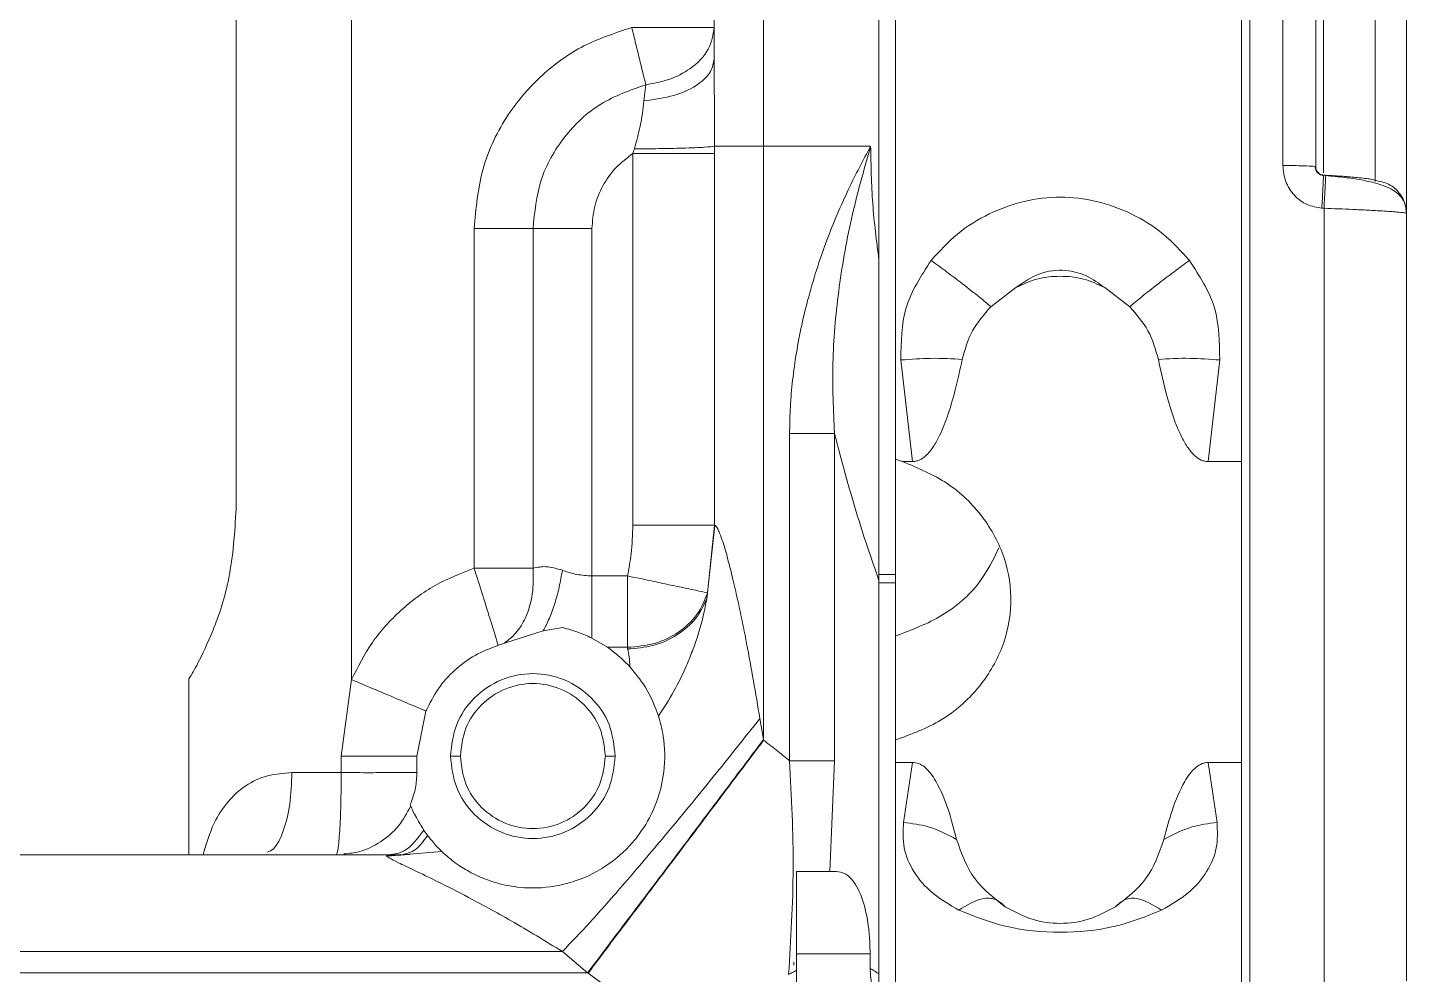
# Model space of a CAD drawing. Header units: millimetres. Extents: x 169 to 14583, y -399 to 10804.
# Drawn here: x 9263.3 to 9347, y 2635.7 to 2693.2 of the extents above; entities that cross this region are included whole.
import ezdxf

# ---------------------------------------------------------------- set-up
doc = ezdxf.new("R2010")
doc.units = ezdxf.units.MM
doc.header["$LTSCALE"] = 35

msp = doc.modelspace()

# ---------------------------------------------------------------- linework, layer by layer
at = {"color": 7, "linetype": 'Continuous', "lineweight": 18}
for p, q in [((9275.967, 2663.964), (9275.967, 2733.964)), ((9282.967, 2653.6), (9282.967, 2733.964)), ((9304.97, 2690.52), (9304.967, 2691.26)), ((9300.82, 2689.692), (9300.709, 2688.712)), ((9300.03, 2685.516), (9300.03, 2662.964)), ((9304.991, 2662.964), (9304.991, 2685.516)), ((9307.962, 2649.964), (9307.967, 2685.964)), ((9314.459, 2685.964), (9307.967, 2685.964)), ((9341.938, 2684.14), (9341.94, 2684.18)), ((9341.94, 2684.18), (9341.941, 2684.207)), ((9342.072, 2684.201), (9342.071, 2684.179)), ((9341.967, 2682.194), (9341.836, 2682.201)), ((9290.408, 2680.964), (9290.408, 2660.358)), ((9293.979, 2680.964), (9293.979, 2660.358)), ((9297.55, 2680.964), (9297.55, 2659.892)), ((9323.273, 2677.381), (9321.753, 2676.223)), ((9330.181, 2676.223), (9328.661, 2677.381)), ((9316.991, 2666.831), (9316.298, 2672.996)), ((9335.637, 2672.996), (9334.943, 2666.831)), ((9309.544, 2668.529), (9309.544, 2648.677)), ((9312.269, 2648.677), (9312.269, 2668.529)), ((9315.967, 2656.25), (9315.967, 2666.975)), ((9316.991, 2666.831), (9316.403, 2666.831)), ((9336.967, 2666.831), (9334.943, 2666.831)), ((9336.967, 2666.831), (9336.967, 2663.94)), ((9304.517, 2658.511), (9305.011, 2662.964)), ((9304.568, 2658.868), (9304.991, 2662.964)), ((9305.011, 2662.964), (9304.991, 2662.964)), ((9299.71, 2659.892), (9297.55, 2659.892)), ((9314.967, 2659.973), (9315.967, 2659.973)), ((9314.967, 2635.747), (9314.967, 2659.619)), ((9315.967, 2659.464), (9314.967, 2659.464)), ((9292.236, 2655.813), (9294.601, 2656.565)), ((9294.601, 2656.565), (9295.784, 2656.755)), ((9297.55, 2656.117), (9298.491, 2655.562)), ((9315.967, 2649.935), (9315.967, 2656.25)), ((9299.71, 2655.562), (9298.491, 2655.562)), ((9299.71, 2655.562), (9299.714, 2655.461)), ((9273.1, 2653.645), (9273.1, 2642.958)), ((9282.967, 2653.6), (9282.34, 2648.964)), ((9287.481, 2651.697), (9286.931, 2648.964)), ((9307.744, 2651.248), (9307.962, 2649.964)), ((9336.967, 2651.468), (9336.967, 2648.577)), ((9307.962, 2649.964), (9307.967, 2649.926)), ((9315.967, 2649.935), (9315.967, 2648.577)), ((9282.34, 2648.964), (9282.34, 2647.964)), ((9286.931, 2648.964), (9286.931, 2647.964)), ((9289.567, 2648.964), (9288.967, 2648.964)), ((9298.967, 2648.964), (9298.367, 2648.964)), ((9311.989, 2641.964), (9312.269, 2648.677)), ((9315.967, 2648.577), (9316.991, 2648.577)), ((9316.459, 2644.938), (9316.991, 2648.577)), ((9334.943, 2648.577), (9336.967, 2648.577)), ((9334.943, 2648.577), (9335.476, 2644.938)), ((9282.34, 2647.964), (9279.353, 2647.964)), ((9286.529, 2646.018), (9286.563, 2645.935)), ((9285.993, 2642.976), (9288.446, 2643.174)), ((9309.967, 2641.964), (9309.967, 2635.969)), ((9312.386, 2641.964), (9311.989, 2641.964)), ((9295.759, 2637.106), (9297.289, 2635.821)), ((9309.967, 2636.964), (9314.428, 2636.964)), ((9314.428, 2636.077), (9314.428, 2636.964)), ((9309.807, 2636.464), (9309.807, 2636.28)), ((9297.321, 2635.802), (9300.981, 2633.114))]:
    msp.add_line(p, q, dxfattribs=at)
at = {"color": 7, "linetype": 'Continuous', "lineweight": 18, "flags": 128}
msp.add_lwpolyline([(9341.941, 2684.207), (9342.014, 2684.204), (9342.072, 2684.201)], dxfattribs=at)
at = {"color": 7, "linetype": 'Continuous', "lineweight": 18}
for points, knots in [([(9315.967, 2725.555), (9315.967, 2723.936), (9315.967, 2720.698), (9315.967, 2715.006), (9315.967, 2708.822), (9315.967, 2702.182), (9315.967, 2695.258), (9315.967, 2688.165), (9315.967, 2681.028), (9315.967, 2673.898), (9315.967, 2669.283), (9315.967, 2666.976)], [0, 0, 0, 0, 0.111999, 0.223998, 0.335996, 0.447995, 0.559994, 0.669995, 0.779997, 0.889998, 1, 1, 1, 1]), ([(9336.967, 2725.555), (9336.967, 2723.739), (9336.967, 2720.098), (9336.967, 2713.591), (9336.967, 2706.514), (9336.967, 2698.921), (9336.967, 2690.987), (9336.967, 2682.866), (9336.967, 2674.715), (9336.967, 2669.454), (9336.967, 2666.831)], [0, 0, 0, 0, 0.124679, 0.250021, 0.375333, 0.500001, 0.624655, 0.749999, 0.875335, 1, 1, 1, 1]), ([(9337.467, 2725.555), (9337.467, 2723.901), (9337.467, 2720.594), (9337.467, 2714.767), (9337.467, 2708.43), (9337.467, 2701.627), (9337.467, 2694.493), (9337.467, 2687.15), (9337.467, 2679.727), (9337.467, 2672.352), (9337.467, 2665.156), (9337.467, 2658.263), (9337.467, 2651.795), (9337.467, 2645.863), (9337.467, 2640.573), (9337.467, 2636.016), (9337.467, 2632.275), (9337.467, 2629.398), (9337.467, 2627.502), (9337.467, 2626.564), (9337.467, 2626.637), (9337.467, 2626.661)], [0, 0, 0, 0, 0.05406, 0.10812, 0.162179, 0.216239, 0.270299, 0.324359, 0.378418, 0.432478, 0.486538, 0.540598, 0.594658, 0.648717, 0.702777, 0.756837, 0.810897, 0.864956, 0.919016, 0.973076, 1, 1, 1, 1]), ([(9314.967, 2679.066), (9314.967, 2680.919), (9314.967, 2684.626), (9314.967, 2690.297), (9314.967, 2695.41), (9314.967, 2699.855), (9314.967, 2703.661), (9314.967, 2705.86), (9314.967, 2706.959)], [0, 0, 0, 0, 0.1866204, 0.3732407, 0.5598611, 0.706574, 0.853287, 1, 1, 1, 1]), ([(9304.967, 2691.26), (9304.967, 2692.194), (9304.967, 2693.862), (9304.967, 2695.459), (9304.967, 2696.162)], [0, 0, 0, 0, 0.559866, 1, 1, 1, 1]), ([(9346.967, 2695.967), (9346.967, 2695.84), (9346.967, 2695.542), (9346.967, 2693.861), (9346.967, 2691.411), (9346.967, 2688.557), (9346.967, 2685.767), (9346.967, 2683.49), (9346.967, 2682.013), (9346.967, 2681.9), (9346.967, 2681.847)], [0, 0, 0, 0, 0.098553, 0.229961, 0.361377, 0.492796, 0.624209, 0.755632, 0.887006, 1, 1, 1, 1]), ([(9339.467, 2684.792), (9339.467, 2686.548), (9339.467, 2689.685), (9339.467, 2692.77), (9339.467, 2694.128)], [0, 0, 0, 0, 0.559965, 1, 1, 1, 1]), ([(9341.941, 2693.984), (9341.941, 2693.872), (9341.941, 2693.648), (9341.941, 2692.395), (9341.941, 2690.675), (9341.941, 2688.677), (9341.941, 2686.744), (9341.941, 2685.146), (9341.941, 2684.597), (9341.941, 2684.339)], [0, 0, 0, 0, 0.1452269, 0.2904538, 0.4356808, 0.5809076, 0.7261345, 0.8713614, 1, 1, 1, 1]), ([(9345.072, 2694.148), (9345.072, 2694.032), (9345.072, 2693.801), (9345.072, 2692.507), (9345.072, 2690.73), (9345.072, 2688.671), (9345.072, 2686.656), (9345.072, 2685.012), (9345.072, 2683.946), (9345.072, 2683.864), (9345.072, 2683.826)], [0, 0, 0, 0, 0.127236, 0.254472, 0.381708, 0.508944, 0.63618, 0.763416, 0.890652, 1, 1, 1, 1]), ([(9299.967, 2693.159), (9298.978, 2692.836), (9296.998, 2692.19), (9294.436, 2690.342), (9292.277, 2687.834), (9290.73, 2684.633), (9290.515, 2682.187), (9290.408, 2680.964)], [0, 0, 0, 0, 0.186734, 0.373514, 0.560235, 0.780131, 1, 1, 1, 1]), ([(9304.967, 2693.159), (9304.894, 2693.159), (9304.774, 2693.16), (9304.096, 2693.157), (9303.245, 2693.16), (9301.929, 2693.158), (9300.621, 2693.159), (9299.967, 2693.159)], [0, 0, 0, 0, 0.2497213, 0.4099236, 0.5005574, 0.7502787, 1, 1, 1, 1]), ([(9304.967, 2693.159), (9304.896, 2692.71), (9304.749, 2691.785), (9303.664, 2690.688), (9302.287, 2689.963), (9301.299, 2689.78), (9300.82, 2689.692)], [0, 0, 0, 0, 0.273141, 0.562942, 0.788384, 1, 1, 1, 1]), ([(9341.467, 2684.711), (9341.467, 2686.405), (9341.467, 2689.429), (9341.467, 2692.405), (9341.467, 2693.714)], [0, 0, 0, 0, 0.559965, 1, 1, 1, 1]), ([(9300.709, 2688.712), (9301.337, 2688.799), (9302.633, 2688.978), (9304.026, 2689.667), (9304.832, 2690.467), (9304.923, 2691.002), (9304.967, 2691.26)], [0, 0, 0, 0, 0.2720578, 0.5619677, 0.7879415, 1, 1, 1, 1]), ([(9304.99, 2685.964), (9304.986, 2686.893), (9304.98, 2688.441), (9304.973, 2689.927), (9304.97, 2690.52)], [0, 0, 0, 0, 0.600516, 1, 1, 1, 1]), ([(9300.709, 2688.712), (9300.649, 2688.206), (9300.536, 2687.265), (9300.255, 2686.262), (9300.126, 2685.799)], [0, 0, 0, 0, 0.537679, 1, 1, 1, 1]), ([(9300.03, 2685.516), (9299.67, 2685.243), (9298.951, 2684.697), (9298.179, 2683.574), (9297.652, 2682.316), (9297.584, 2681.415), (9297.55, 2680.964)], [0, 0, 0, 0, 0.250106, 0.499663, 0.749371, 1, 1, 1, 1]), ([(9300.126, 2685.799), (9300.108, 2685.746), (9300.077, 2685.652), (9300.045, 2685.558), (9300.03, 2685.516)], [0, 0, 0, 0, 0.554672, 1, 1, 1, 1]), ([(9304.991, 2685.516), (9304.852, 2685.516), (9304.576, 2685.516), (9303.402, 2685.516), (9301.838, 2685.516), (9300.633, 2685.516), (9300.03, 2685.516)], [0, 0, 0, 0, 0.2499999, 0.5, 0.7500001, 1, 1, 1, 1]), ([(9304.99, 2685.964), (9304.837, 2685.942), (9304.519, 2685.897), (9303.205, 2685.845), (9301.664, 2685.811), (9300.627, 2685.803), (9300.126, 2685.799)], [0, 0, 0, 0, 0.2726918, 0.5628536, 0.7885846, 1, 1, 1, 1]), ([(9304.991, 2685.516), (9304.991, 2685.599), (9304.991, 2685.748), (9304.99, 2685.898), (9304.99, 2685.964)], [0, 0, 0, 0, 0.558974, 1, 1, 1, 1]), ([(9314.459, 2685.964), (9314.003, 2685.101), (9313.022, 2683.247), (9311.7, 2680.131), (9310.788, 2677.28), (9310.223, 2674.911), (9309.91, 2673.23), (9309.694, 2671.584), (9309.566, 2670.019), (9309.551, 2669.007), (9309.544, 2668.529)], [0, 0, 0, 0, 0.159828, 0.343812, 0.553973, 0.649573, 0.742875, 0.834125, 0.921701, 1, 1, 1, 1]), ([(9312.269, 2668.529), (9312.203, 2669.95), (9312.072, 2672.818), (9312.469, 2677.182), (9313.223, 2681.595), (9314.045, 2684.499), (9314.459, 2685.964)], [0, 0, 0, 0, 0.243039, 0.490902, 0.743362, 1, 1, 1, 1]), ([(9314.967, 2679.066), (9314.82, 2680.2), (9314.527, 2682.467), (9314.482, 2684.799), (9314.459, 2685.964)], [0, 0, 0, 0, 0.500466, 1, 1, 1, 1]), ([(9341.836, 2682.201), (9341.527, 2682.254), (9340.903, 2682.359), (9340.124, 2682.956), (9339.577, 2683.796), (9339.504, 2684.458), (9339.467, 2684.792)], [0, 0, 0, 0, 0.2413684, 0.4871205, 0.7408955, 1, 1, 1, 1]), ([(9341.467, 2684.711), (9341.433, 2684.723), (9341.36, 2684.746), (9340.824, 2684.773), (9340.15, 2684.789), (9339.689, 2684.791), (9339.467, 2684.792)], [0, 0, 0, 0, 0.2676777, 0.559158, 0.7875584, 1, 1, 1, 1]), ([(9341.94, 2684.186), (9341.874, 2684.197), (9341.74, 2684.219), (9341.574, 2684.344), (9341.455, 2684.518), (9341.439, 2684.657), (9341.431, 2684.727)], [0, 0, 0, 0, 0.24408, 0.492406, 0.745301, 1, 1, 1, 1]), ([(9341.941, 2684.207), (9341.87, 2684.22), (9341.727, 2684.246), (9341.574, 2684.383), (9341.483, 2684.544), (9341.473, 2684.656), (9341.467, 2684.711)], [0, 0, 0, 0, 0.280324, 0.56156, 0.78186, 1, 1, 1, 1]), ([(9341.836, 2682.201), (9341.846, 2682.392), (9341.867, 2682.79), (9341.897, 2683.356), (9341.922, 2683.833), (9341.936, 2684.11), (9341.937, 2684.137), (9341.938, 2684.14)], [0, 0, 0, 0, 0.215165, 0.448186, 0.689286, 0.967111, 1, 1, 1, 1]), ([(9342.069, 2684.142), (9342.066, 2684.078), (9342.059, 2683.946), (9342.036, 2683.501), (9342.004, 2682.896), (9341.979, 2682.421), (9341.967, 2682.194)], [0, 0, 0, 0, 0.2249537, 0.4662947, 0.7443965, 1, 1, 1, 1]), ([(9342.071, 2684.179), (9342.071, 2684.185), (9342.071, 2684.19), (9342.069, 2684.145), (9342.069, 2684.142)], [0, 0, 0, 0, 0.937394, 1, 1, 1, 1]), ([(9346.953, 2682.12), (9346.927, 2682.253), (9346.87, 2682.548), (9346.564, 2683.049), (9345.986, 2683.436), (9345.108, 2683.734), (9344.231, 2683.926), (9343.188, 2684.08), (9342.45, 2684.145), (9342.071, 2684.179)], [0, 0, 0, 0, 0.0753183, 0.167255, 0.3974159, 0.5331108, 0.6797364, 0.8357464, 1, 1, 1, 1]), ([(9345.072, 2683.876), (9345.015, 2683.903), (9344.902, 2683.958), (9344.099, 2684.055), (9343.111, 2684.14), (9342.418, 2684.18), (9342.072, 2684.201)], [0, 0, 0, 0, 0.279631, 0.559311, 0.779689, 1, 1, 1, 1]), ([(9345.072, 2683.876), (9345.353, 2683.826), (9345.916, 2683.726), (9346.534, 2683.192), (9346.902, 2682.549), (9346.945, 2682.104), (9346.967, 2681.882)], [0, 0, 0, 0, 0.2796438, 0.5592878, 0.7796441, 1, 1, 1, 1]), ([(9318.134, 2679.032), (9318.642, 2679.593), (9319.663, 2680.721), (9321.622, 2681.914), (9323.742, 2682.697), (9325.967, 2682.954), (9328.192, 2682.697), (9330.312, 2681.914), (9332.272, 2680.721), (9333.292, 2679.593), (9333.8, 2679.032)], [0, 0, 0, 0, 0.125692, 0.252555, 0.377685, 0.500001, 0.622291, 0.747452, 0.874303, 1, 1, 1, 1]), ([(9346.967, 2681.882), (9346.963, 2681.886), (9346.951, 2681.9), (9346.806, 2681.929), (9346.388, 2681.973), (9345.63, 2682.027), (9344.674, 2682.082), (9343.497, 2682.138), (9342.56, 2682.173), (9341.967, 2682.194)], [0, 0, 0, 0, 0.059205, 0.162426, 0.309545, 0.500395, 0.643337, 0.774408, 1, 1, 1, 1]), ([(9346.967, 2681.882), (9346.967, 2679.395), (9346.967, 2674.425), (9346.967, 2667.151), (9346.967, 2660.2), (9346.967, 2653.721), (9346.967, 2647.865), (9346.967, 2642.77), (9346.967, 2638.44), (9346.967, 2636.362), (9346.967, 2635.322)], [0, 0, 0, 0, 0.1250696, 0.2499984, 0.3749278, 0.4999991, 0.625065, 0.7499849, 0.8749119, 1, 1, 1, 1]), ([(9314.967, 2659.619), (9314.967, 2660.001), (9314.967, 2660.912), (9314.967, 2662.129), (9314.967, 2663.35), (9314.967, 2664.568), (9314.967, 2666.043), (9314.967, 2667.671), (9314.967, 2669.401), (9314.967, 2671.44), (9314.967, 2673.831), (9314.967, 2676.478), (9314.967, 2678.224), (9314.967, 2679.066)], [0, 0, 0, 0, 0.054681, 0.130613, 0.185432, 0.245634, 0.323841, 0.421226, 0.506037, 0.599019, 0.742389, 0.875877, 1, 1, 1, 1]), ([(9316.298, 2672.996), (9316.306, 2674.074), (9316.324, 2676.253), (9317.526, 2678.099), (9318.134, 2679.032)], [0, 0, 0, 0, 0.4946191, 1, 1, 1, 1]), ([(9321.753, 2676.223), (9321.538, 2676.407), (9321.098, 2676.783), (9320.128, 2677.544), (9319.112, 2678.315), (9318.456, 2678.796), (9318.134, 2679.032)], [0, 0, 0, 0, 0.27519, 0.561174, 0.784806, 1, 1, 1, 1]), ([(9330.181, 2676.223), (9330.402, 2676.412), (9330.849, 2676.794), (9331.832, 2677.563), (9332.842, 2678.329), (9333.486, 2678.801), (9333.8, 2679.032)], [0, 0, 0, 0, 0.281372, 0.568777, 0.789944, 1, 1, 1, 1]), ([(9333.8, 2679.032), (9334.408, 2678.099), (9335.61, 2676.253), (9335.628, 2674.074), (9335.637, 2672.996)], [0, 0, 0, 0, 0.5054102, 1, 1, 1, 1]), ([(9323.273, 2677.381), (9323.733, 2677.705), (9324.631, 2678.336), (9326.214, 2678.52), (9327.603, 2678.153), (9328.303, 2677.642), (9328.661, 2677.381)], [0, 0, 0, 0, 0.2856916, 0.5572699, 0.773461, 1, 1, 1, 1]), ([(9328.661, 2677.381), (9328.244, 2677.578), (9327.403, 2677.976), (9325.966, 2678.117), (9324.53, 2677.976), (9323.689, 2677.578), (9323.273, 2677.381)], [0, 0, 0, 0, 0.247645, 0.500343, 0.752673, 1, 1, 1, 1]), ([(9321.753, 2676.223), (9321.344, 2675.754), (9320.511, 2674.8), (9320.183, 2673.626), (9320.016, 2673.029)], [0, 0, 0, 0, 0.491238, 1, 1, 1, 1]), ([(9331.918, 2673.029), (9331.751, 2673.627), (9331.423, 2674.801), (9330.59, 2675.755), (9330.181, 2676.223)], [0, 0, 0, 0, 0.509325, 1, 1, 1, 1]), ([(9320.016, 2673.029), (9319.412, 2673.067), (9318.334, 2673.136), (9316.92, 2673.039), (9316.298, 2672.996)], [0, 0, 0, 0, 0.56, 1, 1, 1, 1]), ([(9320.016, 2673.029), (9319.879, 2672.385), (9319.628, 2671.206), (9319.158, 2669.622), (9318.698, 2668.466), (9318.256, 2667.688), (9317.87, 2667.211), (9317.506, 2666.948), (9317.208, 2666.844), (9317.063, 2666.835), (9316.991, 2666.831)], [0, 0, 0, 0, 0.278414, 0.510046, 0.696255, 0.798746, 0.880316, 0.944775, 0.97292, 1, 1, 1, 1]), ([(9331.918, 2673.029), (9332.529, 2673.068), (9333.609, 2673.136), (9335.022, 2673.038), (9335.637, 2672.996)], [0, 0, 0, 0, 0.565581, 1, 1, 1, 1]), ([(9334.943, 2666.831), (9334.872, 2666.835), (9334.726, 2666.844), (9334.428, 2666.948), (9334.065, 2667.211), (9333.679, 2667.687), (9333.107, 2668.698), (9332.471, 2670.499), (9332.12, 2672.106), (9331.918, 2673.029)], [0, 0, 0, 0, 0.027085, 0.055233, 0.1197, 0.201276, 0.303774, 0.599938, 1, 1, 1, 1]), ([(9312.269, 2668.529), (9312.128, 2668.529), (9311.847, 2668.529), (9311.181, 2668.529), (9310.399, 2668.529), (9309.829, 2668.529), (9309.544, 2668.529)], [0, 0, 0, 0, 0.25, 0.5, 0.75, 1, 1, 1, 1]), ([(9314.967, 2659.619), (9314.501, 2660.958), (9313.565, 2663.645), (9312.702, 2666.898), (9312.269, 2668.529)], [0, 0, 0, 0, 0.4986578, 1, 1, 1, 1]), ([(9315.967, 2666.976), (9316.049, 2666.95), (9316.195, 2666.904), (9316.34, 2666.853), (9316.403, 2666.831)], [0, 0, 0, 0, 0.559885, 1, 1, 1, 1]), ([(9316.403, 2666.831), (9317.344, 2666.434), (9319.225, 2665.642), (9321.359, 2663.549), (9322.712, 2661.025), (9323.126, 2658.24), (9322.569, 2655.475), (9321.087, 2653.009), (9318.847, 2651.007), (9316.927, 2650.293), (9315.967, 2649.935)], [0, 0, 0, 0, 0.125044, 0.250004, 0.375004, 0.500003, 0.625003, 0.750002, 0.875004, 1, 1, 1, 1]), ([(9273.1, 2653.645), (9273.267, 2653.925), (9273.635, 2654.544), (9274.666, 2656.691), (9275.712, 2659.906), (9275.877, 2662.533), (9275.967, 2663.964)], [0, 0, 0, 0, 0.177638, 0.392714, 0.66933, 1, 1, 1, 1]), ([(9336.967, 2663.94), (9336.967, 2661.504), (9336.967, 2657.152), (9336.967, 2653.205), (9336.967, 2651.468)], [0, 0, 0, 0, 0.559922, 1, 1, 1, 1]), ([(9300.03, 2662.964), (9300.013, 2662.386), (9299.983, 2661.353), (9299.793, 2660.338), (9299.71, 2659.892)], [0, 0, 0, 0, 0.559942, 1, 1, 1, 1]), ([(9304.991, 2662.964), (9304.859, 2662.964), (9304.586, 2662.964), (9303.405, 2662.964), (9301.816, 2662.964), (9300.612, 2662.964), (9300.03, 2662.964)], [0, 0, 0, 0, 0.241919, 0.5003609, 0.758604, 1, 1, 1, 1]), ([(9307.744, 2651.248), (9307.483, 2652.768), (9306.998, 2655.596), (9306.305, 2658.917), (9305.766, 2661.054), (9305.473, 2662.033), (9305.272, 2662.564), (9305.158, 2662.806), (9305.067, 2662.942), (9305.029, 2662.957), (9305.011, 2662.964)], [0, 0, 0, 0, 0.362214, 0.673874, 0.7977, 0.891512, 0.926637, 0.955038, 0.97872, 1, 1, 1, 1]), ([(9322.237, 2661.581), (9321.879, 2660.858), (9321.095, 2659.274), (9318.884, 2657.351), (9316.939, 2656.617), (9315.967, 2656.25)], [0, 0, 0, 0, 0.295322, 0.647661, 1, 1, 1, 1]), ([(9290.408, 2660.358), (9289.601, 2660.046), (9287.985, 2659.422), (9285.901, 2657.845), (9284.132, 2655.923), (9283.355, 2654.374), (9282.967, 2653.6)], [0, 0, 0, 0, 0.249929, 0.5, 0.750071, 1, 1, 1, 1]), ([(9293.979, 2660.358), (9293.99, 2659.831), (9294.012, 2658.755), (9293.594, 2657.409), (9292.984, 2656.397), (9292.482, 2656.005), (9292.236, 2655.813)], [0, 0, 0, 0, 0.274767, 0.561283, 0.785233, 1, 1, 1, 1]), ([(9295.758, 2660.235), (9295.415, 2660.337), (9294.766, 2660.529), (9294.231, 2660.413), (9293.979, 2660.358)], [0, 0, 0, 0, 0.528465, 1, 1, 1, 1]), ([(9295.758, 2660.235), (9295.699, 2659.894), (9295.578, 2659.205), (9295.304, 2658.214), (9294.978, 2657.301), (9294.726, 2656.808), (9294.601, 2656.565)], [0, 0, 0, 0, 0.2468934, 0.4995437, 0.7524298, 1, 1, 1, 1]), ([(9297.55, 2659.892), (9297.242, 2659.911), (9296.616, 2659.95), (9296.048, 2660.139), (9295.758, 2660.235)], [0, 0, 0, 0, 0.491084, 1, 1, 1, 1]), ([(9297.55, 2659.892), (9297.55, 2659.535), (9297.55, 2658.822), (9297.55, 2657.803), (9297.55, 2656.868), (9297.55, 2656.367), (9297.55, 2656.117)], [0, 0, 0, 0, 0.25, 0.5, 0.75, 1, 1, 1, 1]), ([(9299.71, 2659.892), (9299.71, 2659.428), (9299.712, 2658.555), (9299.709, 2657.337), (9299.709, 2656.296), (9299.709, 2655.803), (9299.71, 2655.562)], [0, 0, 0, 0, 0.265244, 0.499993, 0.754818, 1, 1, 1, 1]), ([(9304.568, 2658.868), (9304.437, 2658.895), (9304.173, 2658.95), (9303.265, 2659.145), (9302.334, 2659.334), (9301.278, 2659.564), (9300.302, 2659.768), (9299.71, 2659.892)], [0, 0, 0, 0, 0.249763, 0.499526, 0.588877, 0.750237, 1, 1, 1, 1]), ([(9304.517, 2658.511), (9304.526, 2658.578), (9304.544, 2658.698), (9304.561, 2658.816), (9304.568, 2658.868)], [0, 0, 0, 0, 0.565097, 1, 1, 1, 1]), ([(9299.714, 2655.461), (9300.234, 2655.505), (9301.305, 2655.596), (9302.759, 2656.264), (9303.929, 2657.255), (9304.324, 2658.099), (9304.517, 2658.511)], [0, 0, 0, 0, 0.24205, 0.498158, 0.755262, 1, 1, 1, 1]), ([(9301.59, 2651.392), (9301.913, 2651.891), (9302.54, 2652.861), (9303.188, 2654.203), (9303.675, 2655.382), (9304.031, 2656.418), (9304.327, 2657.49), (9304.456, 2658.184), (9304.517, 2658.511)], [0, 0, 0, 0, 0.229737, 0.446357, 0.572932, 0.720284, 0.868238, 1, 1, 1, 1]), ([(9297.55, 2656.117), (9297.287, 2656.24), (9296.732, 2656.5), (9296.111, 2656.667), (9295.784, 2656.755)], [0, 0, 0, 0, 0.472885, 1, 1, 1, 1]), ([(9292.236, 2655.813), (9292.168, 2655.786), (9292.047, 2655.739), (9291.923, 2655.699), (9291.869, 2655.682)], [0, 0, 0, 0, 0.559975, 1, 1, 1, 1]), ([(9298.491, 2655.562), (9298.702, 2655.409), (9299.069, 2655.145), (9299.505, 2654.74), (9299.745, 2654.497), (9299.822, 2654.414), (9299.851, 2654.384)], [0, 0, 0, 0, 0.477127, 0.828694, 0.936914, 1, 1, 1, 1]), ([(9299.851, 2654.384), (9299.84, 2654.586), (9299.817, 2655.008), (9299.749, 2655.306), (9299.714, 2655.461)], [0, 0, 0, 0, 0.480301, 1, 1, 1, 1]), ([(9287.481, 2651.697), (9287.305, 2651.772), (9286.942, 2651.925), (9285.722, 2652.439), (9284.335, 2653.024), (9283.414, 2653.412), (9282.967, 2653.6)], [0, 0, 0, 0, 0.272726, 0.561923, 0.787427, 1, 1, 1, 1]), ([(9298.967, 2648.964), (9298.892, 2649.618), (9298.742, 2650.927), (9297.585, 2652.591), (9295.933, 2653.703), (9293.967, 2654.094), (9292.002, 2653.703), (9290.349, 2652.591), (9289.193, 2650.927), (9289.042, 2649.618), (9288.967, 2648.964)], [0, 0, 0, 0, 0.125, 0.25, 0.375, 0.5, 0.625, 0.75, 0.875, 1, 1, 1, 1]), ([(9299.851, 2654.384), (9300.183, 2653.979), (9300.99, 2652.997), (9301.368, 2651.986), (9301.59, 2651.392)], [0, 0, 0, 0, 0.411865, 1, 1, 1, 1]), ([(9298.367, 2648.964), (9298.301, 2649.54), (9298.168, 2650.692), (9297.151, 2652.156), (9295.696, 2653.133), (9293.967, 2653.479), (9292.238, 2653.133), (9290.783, 2652.156), (9289.767, 2650.691), (9289.634, 2649.539), (9289.567, 2648.964)], [0, 0, 0, 0, 0.125126, 0.250014, 0.375014, 0.500008, 0.625008, 0.750001, 0.874962, 1, 1, 1, 1]), ([(9288.446, 2643.174), (9288.523, 2643.1), (9288.663, 2642.965), (9289.312, 2642.431), (9290.137, 2641.921), (9290.873, 2641.578), (9291.47, 2641.354), (9292.134, 2641.166), (9293.171, 2640.969), (9294.697, 2640.925), (9296.666, 2641.326), (9298.589, 2642.303), (9300.142, 2643.753), (9301.349, 2645.611), (9302.015, 2647.804), (9301.977, 2649.972), (9301.698, 2650.996), (9301.59, 2651.392)], [0, 0, 0, 0, 0.0930152, 0.1692624, 0.2220959, 0.2461567, 0.2700739, 0.2946972, 0.3222183, 0.3887873, 0.4768787, 0.5859519, 0.6758525, 0.7501612, 0.8585171, 0.9453708, 1, 1, 1, 1]), ([(9295.759, 2637.106), (9296.29, 2637.66), (9297.356, 2638.775), (9299.502, 2641.206), (9302.031, 2644.181), (9304.839, 2647.59), (9306.798, 2650.057), (9307.744, 2651.248)], [0, 0, 0, 0, 0.192698, 0.387447, 0.579682, 0.797167, 1, 1, 1, 1]), ([(9297.289, 2635.821), (9297.703, 2636.367), (9298.544, 2637.478), (9300.318, 2639.826), (9302.527, 2642.752), (9305.122, 2646.194), (9307.027, 2648.724), (9307.961, 2649.965)], [0, 0, 0, 0, 0.182745, 0.371637, 0.562905, 0.785711, 1, 1, 1, 1]), ([(9297.321, 2635.802), (9297.731, 2636.346), (9298.566, 2637.453), (9300.328, 2639.791), (9302.528, 2642.71), (9305.121, 2646.15), (9307.03, 2648.683), (9307.967, 2649.926)], [0, 0, 0, 0, 0.181975, 0.370406, 0.56159, 0.784804, 1, 1, 1, 1]), ([(9307.967, 2649.926), (9308.266, 2649.697), (9308.799, 2649.29), (9309.317, 2648.864), (9309.544, 2648.677)], [0, 0, 0, 0, 0.56121, 1, 1, 1, 1]), ([(9282.34, 2648.964), (9282.872, 2648.964), (9283.964, 2648.964), (9285.387, 2648.964), (9286.471, 2648.964), (9286.781, 2648.964), (9286.931, 2648.964)], [0, 0, 0, 0, 0.2450362, 0.5025851, 0.7587337, 1, 1, 1, 1]), ([(9288.967, 2648.964), (9289.042, 2648.309), (9289.193, 2647), (9290.349, 2645.336), (9292.002, 2644.224), (9293.967, 2643.833), (9295.933, 2644.224), (9297.585, 2645.336), (9298.742, 2647), (9298.892, 2648.309), (9298.967, 2648.964)], [0, 0, 0, 0, 0.125, 0.25, 0.375, 0.5, 0.625, 0.75, 0.875, 1, 1, 1, 1]), ([(9289.567, 2648.964), (9289.634, 2648.387), (9289.766, 2647.236), (9290.783, 2645.771), (9292.238, 2644.794), (9293.967, 2644.448), (9295.696, 2644.795), (9297.151, 2645.771), (9298.167, 2647.236), (9298.3, 2648.388), (9298.367, 2648.964)], [0, 0, 0, 0, 0.125126, 0.250014, 0.375014, 0.500008, 0.625008, 0.750001, 0.874962, 1, 1, 1, 1]), ([(9309.544, 2648.677), (9309.656, 2646.489), (9309.88, 2642.09), (9309.617, 2637.849), (9309.485, 2635.718)], [0, 0, 0, 0, 0.497351, 1, 1, 1, 1]), ([(9312.269, 2648.677), (9312.131, 2648.677), (9311.851, 2648.677), (9311.182, 2648.677), (9310.393, 2648.677), (9309.823, 2648.677), (9309.544, 2648.677)], [0, 0, 0, 0, 0.244864, 0.5, 0.755136, 1, 1, 1, 1]), ([(9315.967, 2648.577), (9315.967, 2646.372), (9315.967, 2641.963), (9315.967, 2636.522), (9315.967, 2632.103), (9315.967, 2628.915), (9315.967, 2626.902), (9315.967, 2626.667), (9315.967, 2626.55)], [0, 0, 0, 0, 0.1671796, 0.3343592, 0.5015389, 0.6687185, 0.8358981, 1, 1, 1, 1]), ([(9316.991, 2648.577), (9317.119, 2648.563), (9317.389, 2648.533), (9317.943, 2648.176), (9318.959, 2646.683), (9319.362, 2645.123), (9319.676, 2643.909)], [0, 0, 0, 0, 0.0620245, 0.1307453, 0.3231545, 1, 1, 1, 1]), ([(9332.258, 2643.909), (9332.57, 2645.115), (9332.973, 2646.666), (9333.994, 2648.166), (9334.495, 2648.486), (9334.754, 2648.566), (9334.881, 2648.574), (9334.943, 2648.577)], [0, 0, 0, 0, 0.673874, 0.867464, 0.938073, 0.969542, 1, 1, 1, 1]), ([(9336.967, 2648.577), (9336.967, 2647.081), (9336.967, 2644.094), (9336.967, 2640.119), (9336.967, 2636.567), (9336.967, 2633.506), (9336.967, 2630.964), (9336.967, 2628.967), (9336.967, 2627.549), (9336.967, 2626.683), (9336.967, 2626.598), (9336.967, 2626.557)], [0, 0, 0, 0, 0.112115, 0.22392, 0.335716, 0.447803, 0.559897, 0.671705, 0.783513, 0.895605, 1, 1, 1, 1]), ([(9279.353, 2647.964), (9278.842, 2647.925), (9277.806, 2647.847), (9276.483, 2647.202), (9275.42, 2646.212), (9274.493, 2644.821), (9274.154, 2643.64), (9273.959, 2642.964)], [0, 0, 0, 0, 0.175619, 0.356588, 0.544898, 0.739485, 1, 1, 1, 1]), ([(9279.353, 2647.964), (9279.326, 2647.307), (9279.272, 2645.995), (9278.852, 2644.358), (9278.349, 2643.321), (9277.984, 2643.182), (9277.853, 2643.132)], [0, 0, 0, 0, 0.281182, 0.562363, 0.843545, 1, 1, 1, 1]), ([(9286.931, 2647.964), (9286.784, 2647.964), (9286.474, 2647.964), (9285.438, 2647.966), (9284.038, 2647.953), (9282.951, 2647.96), (9282.34, 2647.964)], [0, 0, 0, 0, 0.238119, 0.500043, 0.719053, 1, 1, 1, 1]), ([(9286.529, 2646.018), (9286.653, 2646.356), (9286.884, 2646.985), (9286.916, 2647.654), (9286.931, 2647.964)], [0, 0, 0, 0, 0.537217, 1, 1, 1, 1]), ([(9282.496, 2643.032), (9282.813, 2643.063), (9283.607, 2643.138), (9284.764, 2643.725), (9285.873, 2644.664), (9286.333, 2645.512), (9286.563, 2645.935)], [0, 0, 0, 0, 0.181977, 0.454651, 0.727326, 1, 1, 1, 1]), ([(9286.563, 2645.935), (9286.622, 2645.788), (9286.76, 2645.444), (9287.133, 2644.826), (9287.347, 2644.472)], [0, 0, 0, 0, 0.426867, 1, 1, 1, 1]), ([(9287.347, 2644.472), (9286.997, 2643.994), (9286.372, 2643.141), (9285.576, 2643.018), (9285.226, 2642.964)], [0, 0, 0, 0, 0.56, 1, 1, 1, 1]), ([(9287.577, 2644.15), (9287.533, 2644.209), (9287.456, 2644.313), (9287.38, 2644.424), (9287.347, 2644.472)], [0, 0, 0, 0, 0.564479, 1, 1, 1, 1]), ([(9319.818, 2639.619), (9319.251, 2639.949), (9318.133, 2640.598), (9317.024, 2641.91), (9316.386, 2643.373), (9316.434, 2644.419), (9316.459, 2644.938)], [0, 0, 0, 0, 0.26016, 0.513019, 0.758222, 1, 1, 1, 1]), ([(9319.676, 2643.909), (9319.122, 2644.205), (9318.143, 2644.726), (9316.968, 2644.874), (9316.459, 2644.938)], [0, 0, 0, 0, 0.566427, 1, 1, 1, 1]), ([(9335.476, 2644.938), (9335.499, 2644.416), (9335.544, 2643.371), (9334.912, 2641.91), (9333.8, 2640.601), (9332.684, 2639.95), (9332.116, 2639.619)], [0, 0, 0, 0, 0.242782, 0.487014, 0.738891, 1, 1, 1, 1]), ([(9332.258, 2643.909), (9332.805, 2644.202), (9333.783, 2644.724), (9334.959, 2644.872), (9335.476, 2644.938)], [0, 0, 0, 0, 0.56, 1, 1, 1, 1]), ([(9285.993, 2642.976), (9286.286, 2643.039), (9286.872, 2643.165), (9287.342, 2643.822), (9287.577, 2644.15)], [0, 0, 0, 0, 0.5, 1, 1, 1, 1]), ([(9288.446, 2643.174), (9288.356, 2643.256), (9288.179, 2643.417), (9287.776, 2643.908), (9287.577, 2644.15)], [0, 0, 0, 0, 0.506533, 1, 1, 1, 1]), ([(9319.676, 2643.909), (9319.971, 2643.062), (9320.53, 2641.454), (9321.948, 2640.349), (9322.618, 2639.826)], [0, 0, 0, 0, 0.5268162, 1, 1, 1, 1]), ([(9329.316, 2639.826), (9329.987, 2640.349), (9331.404, 2641.454), (9331.963, 2643.062), (9332.258, 2643.909)], [0, 0, 0, 0, 0.473213, 1, 1, 1, 1]), ([(9242.121, 2642.964), (9244.323, 2642.964), (9248.719, 2642.964), (9255.406, 2642.964), (9261.99, 2642.964), (9268.097, 2642.964), (9273.64, 2642.964), (9278.372, 2642.964), (9281.377, 2642.964), (9282.951, 2642.964), (9283.435, 2642.964), (9283.913, 2642.964), (9284.384, 2642.964), (9284.849, 2642.964), (9285.153, 2642.964), (9285.306, 2642.964)], [0, 0, 0, 0, 0.140217, 0.279873, 0.419679, 0.560034, 0.682982, 0.806446, 0.914649, 0.928834, 0.94303, 0.957242, 0.971471, 0.985721, 1, 1, 1, 1]), ([(9273.1, 2642.964), (9272.784, 2642.964), (9272.16, 2642.964), (9270.981, 2642.964), (9269.721, 2642.964), (9268.351, 2642.964), (9267.055, 2642.964), (9266.13, 2642.964), (9265.701, 2642.964)], [0, 0, 0, 0, 0.180655, 0.355794, 0.557711, 0.711731, 0.866412, 1, 1, 1, 1]), ([(9277.139, 2642.964), (9276.937, 2642.964), (9276.621, 2642.964), (9276.14, 2642.964), (9275.967, 2642.964)], [0, 0, 0, 0, 0.641288, 1, 1, 1, 1]), ([(9285.306, 2642.964), (9285.214, 2642.958), (9285.039, 2642.947), (9285.191, 2642.809), (9285.747, 2642.524), (9286.763, 2642.043), (9288.237, 2641.33), (9289.812, 2640.528), (9291.322, 2639.718), (9293.247, 2638.647), (9294.726, 2637.74), (9295.759, 2637.106)], [0, 0, 0, 0, 0.112511, 0.215137, 0.312719, 0.411741, 0.518588, 0.641328, 0.718199, 0.803168, 1, 1, 1, 1]), ([(9286.512, 2643.001), (9286.209, 2642.979), (9285.709, 2642.942), (9285.299, 2642.917), (9285.138, 2642.907)], [0, 0, 0, 0, 0.6079955, 1, 1, 1, 1]), ([(9285.226, 2642.964), (9285.367, 2642.964), (9285.618, 2642.965), (9285.878, 2642.973), (9285.993, 2642.976)], [0, 0, 0, 0, 0.558862, 1, 1, 1, 1]), ([(9285.306, 2642.964), (9285.434, 2642.964), (9285.663, 2642.965), (9285.893, 2642.973), (9285.993, 2642.976)], [0, 0, 0, 0, 0.5599985, 1, 1, 1, 1]), ([(9311.989, 2641.964), (9311.878, 2641.964), (9311.658, 2641.964), (9311.173, 2641.964), (9310.61, 2641.964), (9310.182, 2641.964), (9309.967, 2641.964)], [0, 0, 0, 0, 0.253601, 0.502984, 0.750917, 1, 1, 1, 1]), ([(9314.428, 2636.964), (9314.421, 2637.279), (9314.408, 2637.913), (9314.271, 2639.148), (9313.946, 2640.518), (9313.405, 2641.447), (9312.874, 2641.893), (9312.553, 2641.939), (9312.386, 2641.964)], [0, 0, 0, 0, 0.115718, 0.233015, 0.473231, 0.711088, 0.849189, 1, 1, 1, 1]), ([(9322.618, 2639.826), (9322.436, 2639.996), (9322.067, 2640.338), (9321.114, 2640.397), (9320.304, 2639.911), (9319.818, 2639.619)], [0, 0, 0, 0, 0.28197, 0.569312, 1, 1, 1, 1]), ([(9329.316, 2639.826), (9329.495, 2639.993), (9329.858, 2640.332), (9330.806, 2640.403), (9331.622, 2639.915), (9332.116, 2639.619)], [0, 0, 0, 0, 0.276445, 0.56255, 1, 1, 1, 1]), ([(9332.116, 2639.619), (9331.174, 2639.239), (9329.301, 2638.482), (9325.967, 2638.184), (9322.633, 2638.482), (9320.76, 2639.239), (9319.818, 2639.619)], [0, 0, 0, 0, 0.251473, 0.5, 0.748532, 1, 1, 1, 1]), ([(9322.618, 2639.826), (9323.153, 2639.539), (9324.183, 2638.985), (9325.967, 2638.732), (9327.751, 2638.985), (9328.781, 2639.539), (9329.316, 2639.826)], [0, 0, 0, 0, 0.259535, 0.500001, 0.740472, 1, 1, 1, 1]), ([(9314.967, 2635.747), (9314.869, 2635.812), (9314.694, 2635.928), (9314.509, 2636.031), (9314.428, 2636.077)], [0, 0, 0, 0, 0.55992, 1, 1, 1, 1]), ([(9314.967, 2633.809), (9314.81, 2634.175), (9314.498, 2634.9), (9314.451, 2635.687), (9314.428, 2636.077)], [0, 0, 0, 0, 0.504889, 1, 1, 1, 1]), ([(9297.289, 2635.821), (9297.295, 2635.818), (9297.306, 2635.812), (9297.317, 2635.805), (9297.321, 2635.802)], [0, 0, 0, 0, 0.559979, 1, 1, 1, 1]), ([(9309.967, 2635.969), (9309.88, 2635.921), (9309.724, 2635.837), (9309.558, 2635.754), (9309.485, 2635.718)], [0, 0, 0, 0, 0.562577, 1, 1, 1, 1]), ([(9309.967, 2633.463), (9309.967, 2633.844), (9309.967, 2634.574), (9309.967, 2635.518), (9309.967, 2635.969)], [0, 0, 0, 0, 0.521748, 1, 1, 1, 1]), ([(9314.967, 2633.809), (9314.967, 2633.941), (9314.967, 2634.183), (9314.967, 2634.654), (9314.967, 2635.18), (9314.967, 2635.561), (9314.967, 2635.747)], [0, 0, 0, 0, 0.306299, 0.563485, 0.78706, 1, 1, 1, 1])]:
    msp.add_open_spline(points, degree=3, knots=knots, dxfattribs=at)
for points in [[(9307.967, 2685.964), (9307.967, 2687.902), (9307.967, 2691.78), (9307.967, 2697.364), (9307.967, 2702.578), (9307.967, 2705.499), (9307.967, 2706.959)], [(9299.967, 2693.159), (9300.046, 2692.837), (9300.205, 2692.193), (9300.432, 2691.268), (9300.644, 2690.407), (9300.761, 2689.93), (9300.82, 2689.692)], [(9300.82, 2689.692), (9299.875, 2689.36), (9297.985, 2688.697), (9295.776, 2686.6), (9294.268, 2683.954), (9294.075, 2681.96), (9293.979, 2680.964)], [(9307.967, 2685.964), (9307.605, 2685.964), (9306.881, 2685.964), (9305.943, 2685.964), (9305.239, 2685.964), (9305.073, 2685.964), (9304.99, 2685.964)], [(9341.967, 2682.194), (9341.967, 2679.433), (9341.967, 2673.909), (9341.967, 2665.815), (9341.967, 2658.086), (9341.967, 2650.893), (9341.967, 2644.386), (9341.967, 2638.734), (9341.967, 2633.959), (9341.967, 2631.686), (9341.967, 2630.55)], [(9290.408, 2680.964), (9290.74, 2680.964), (9291.403, 2680.964), (9292.356, 2680.964), (9293.242, 2680.964), (9293.733, 2680.964), (9293.979, 2680.964)], [(9293.979, 2680.964), (9294.225, 2680.964), (9294.716, 2680.964), (9295.602, 2680.964), (9296.555, 2680.964), (9297.218, 2680.964), (9297.55, 2680.964)], [(9290.408, 2660.358), (9290.579, 2659.813), (9290.919, 2658.723), (9291.368, 2657.287), (9291.717, 2656.168), (9291.818, 2655.844), (9291.869, 2655.682)], [(9293.979, 2660.358), (9293.733, 2660.358), (9293.242, 2660.358), (9292.356, 2660.358), (9291.403, 2660.358), (9290.74, 2660.358), (9290.408, 2660.358)], [(9299.71, 2655.562), (9300.265, 2655.608), (9301.377, 2655.701), (9302.851, 2656.43), (9304.018, 2657.498), (9304.385, 2658.411), (9304.568, 2658.868)], [(9291.869, 2655.682), (9291.391, 2655.499), (9290.437, 2655.134), (9289.203, 2654.21), (9288.164, 2653.07), (9287.709, 2652.155), (9287.481, 2651.697)], [(9282.34, 2647.964), (9282.335, 2647.308), (9282.326, 2645.998), (9282.253, 2644.345), (9282.15, 2643.189), (9282.067, 2643.039), (9282.026, 2642.964)], [(9225.283, 2637.106), (9227.246, 2637.106), (9231.173, 2637.106), (9237.365, 2637.106), (9243.69, 2637.106), (9250.103, 2637.106), (9256.523, 2637.106), (9262.882, 2637.106), (9269.106, 2637.106), (9275.124, 2637.106), (9280.872, 2637.106), (9286.273, 2637.106), (9291.312, 2637.106), (9294.277, 2637.106), (9295.759, 2637.106)], [(9223.413, 2635.821), (9225.457, 2635.821), (9229.545, 2635.821), (9236.022, 2635.821), (9242.654, 2635.821), (9249.392, 2635.821), (9256.147, 2635.821), (9262.841, 2635.821), (9269.392, 2635.821), (9275.722, 2635.821), (9281.759, 2635.821), (9287.416, 2635.821), (9292.677, 2635.821), (9295.752, 2635.821), (9297.289, 2635.821)]]:
    msp.add_open_spline(points, degree=3, dxfattribs=at)

doc.saveas('drawing.dxf')
